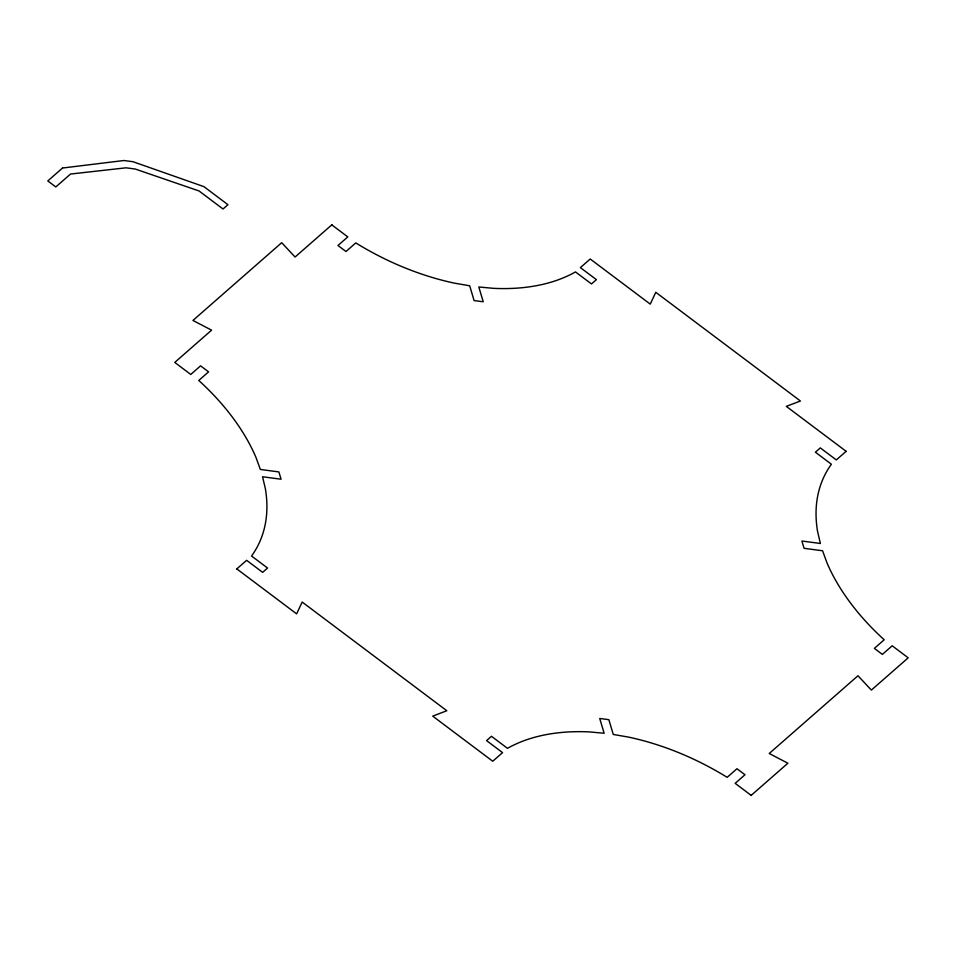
<?xml version="1.0" encoding="UTF-8"?>
<svg xmlns="http://www.w3.org/2000/svg" width="956" height="956" viewBox="0 0 956 956"><rect width="100%" height="100%" fill="white"/><g stroke="black" fill="none" stroke-linecap="round" stroke-linejoin="round"><path stroke-width="1.43" d="M331.911 224.756L295.069 257.021L281.697 242.693L192.945 320.439L211.587 330.155L174.757 362.42L190.758 374.453L200.581 365.849L208.587 371.86L198.764 380.464A204.297 126.622 29.1 0 1 255.945 457.35L260.367 469.468L278.877 471.929L281.064 479.219L262.565 476.769L265.362 488.659A203.915 126.383 29.1 0 1 251.548 556.01L267.561 568.043L262.649 572.345L246.636 560.312L236.813 568.916M846.132 451.328L836.309 459.932L820.308 447.898L815.396 452.2L831.397 464.234A203.915 126.383 29.1 0 0 817.595 531.596L820.391 543.474L801.893 541.024L804.08 548.314L822.578 550.775L827 562.893A204.297 126.622 29.1 0 0 884.192 639.779L874.37 648.383L882.364 654.394L892.187 645.79L908.2 657.824L871.37 690.089L857.986 675.749L769.233 753.495L787.875 763.223L751.046 795.488M846.347 451.483L786.31 406.372L800.423 400.994L655.78 292.297L650.247 304.116L590.211 259.004L580.388 267.62L596.401 279.642L591.489 283.944L575.476 271.922A204.297 126.622 29.1 0 1 493.655 288.342L478.813 286.991L483.246 301.773L474.104 300.566L469.683 285.784L454.47 283.155A203.915 126.383 29.1 0 1 355.799 242.908L345.976 251.512L337.97 245.501L347.793 236.897L331.78 224.863M751.165 795.38L735.164 783.346L744.987 774.742L736.98 768.732L727.158 777.336A203.915 126.383 29.1 0 0 628.474 737.088L613.274 734.459L608.841 719.677L599.711 718.47L604.144 733.252L589.302 731.902A204.297 126.622 29.1 0 0 507.469 748.333L491.468 736.299L486.556 740.601L502.557 752.635L492.734 761.239L432.71 716.128L446.822 710.738L302.168 602.041L296.635 613.872L236.61 568.76M62.534 168.029L47.8 180.935L55.807 186.946L70.541 174.04L126.073 167.814L135.202 169.021L199.015 190.949L223.023 208.994L227.934 204.692L203.927 186.647L133.015 161.719L123.886 160.512L62.534 168.029"/></g></svg>
